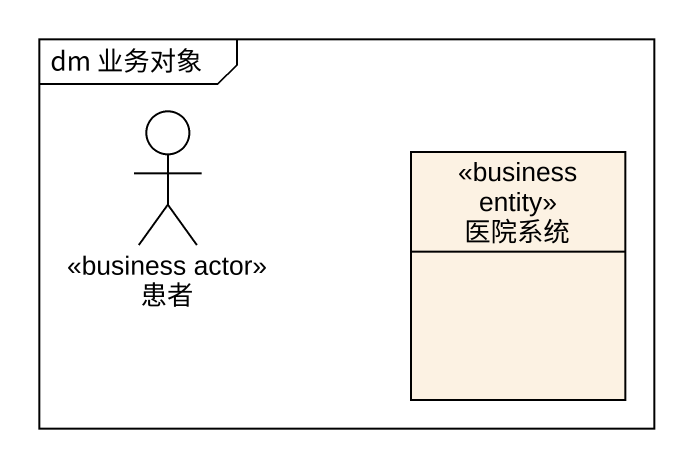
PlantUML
@startuml
mainframe dm 业务对象
allowmixing
hide circle
hide empty members
actor 患者 <<business actor>>
class 医院系统 <<business entity>>
@enduml
